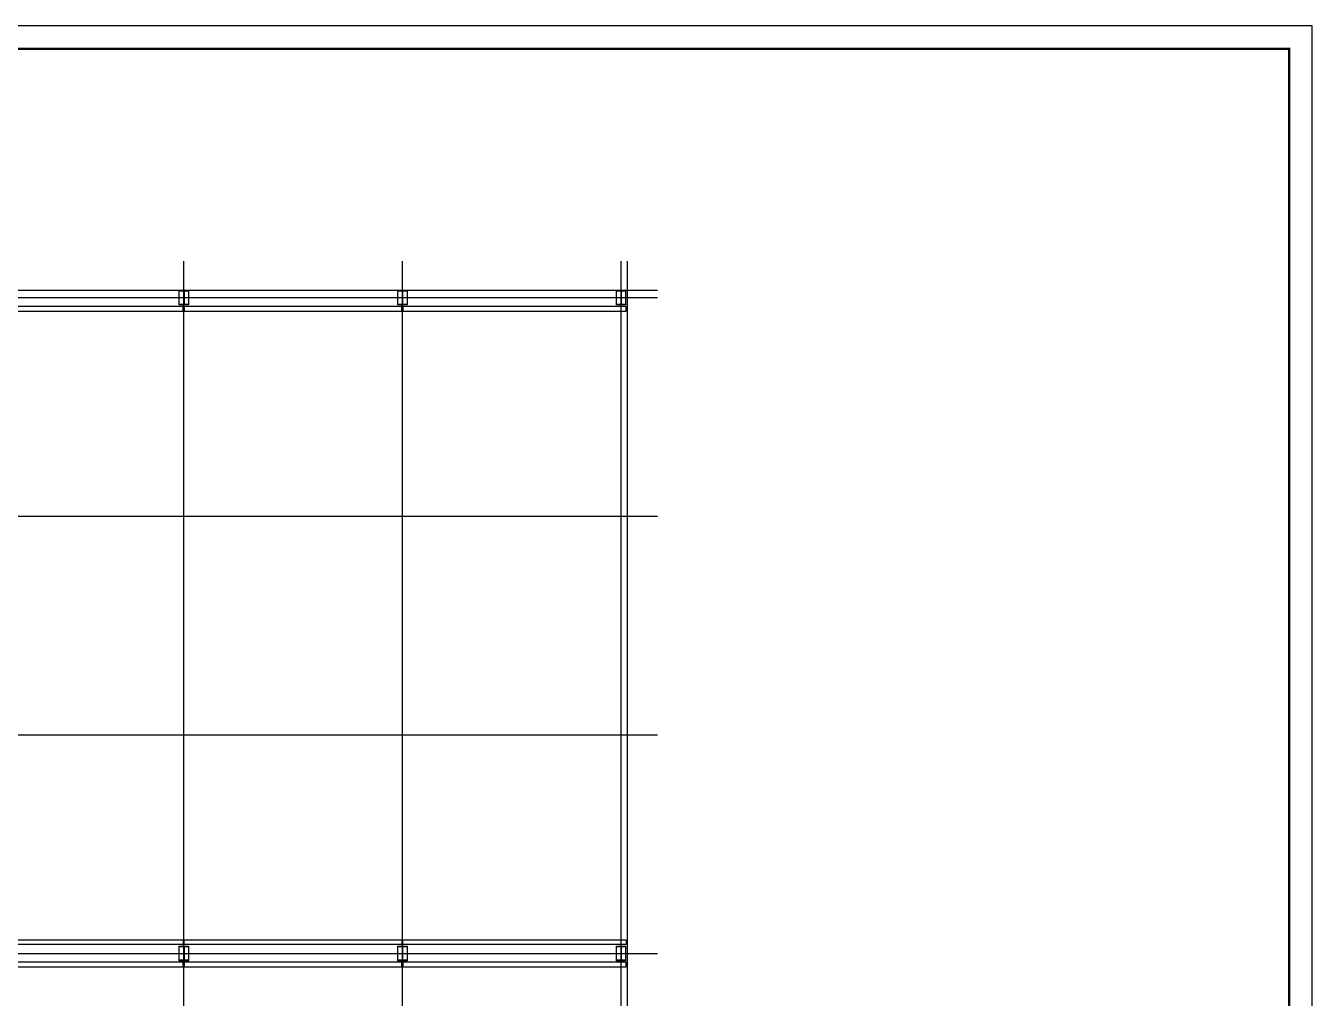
# Model space of a CAD drawing. Extents: x -125668 to 750753, y -248879 to 73241.
# Drawn here: x 201349 to 236659, y 23434 to 50128 of the extents above; entities that cross this region are included whole.
import ezdxf

# ---------------------------------------------------------------- set-up
doc = ezdxf.new("R2010")
doc.units = 0
doc.header["$LTSCALE"] = 1000
doc.header["$MEASUREMENT"] = 0
for name, color, linetype in [('_TCH_MASK', 7, 'Continuous'), ('DOTE', 1, 'Continuous'), ('PUB_TITLE', 4, 'Continuous')]:
    doc.layers.add(name, color=color, linetype=linetype)
doc.styles.get("Standard").update_dxf_attribs({"font": 'gbenor.shx', "bigfont": 'gbcbig.shx'})

# ---------------------------------------------------------------- blocks, each defined once
blk = doc.blocks.new('新块')
at = {"layer": 'PUB_TITLE'}
blk.add_lwpolyline([(-47560, 0), (0, 0), (0, 33640), (-47560, 33640)], close=True, dxfattribs=at)
at = {"layer": 'PUB_TITLE', "const_width": 40}
blk.add_lwpolyline([(-46560, 400), (-400, 400), (-400, 33240), (-46560, 33240)], close=True, dxfattribs=at)
for tag, p in [('审定人', (-8147, 838)), ('校对', (-6621, 837)), ('工程名称', (-5026, 781)), ('阶段', (-810, 832)), ('审核人', (-8147, 641)), ('设计负责人', (-6745, 649)), ('图名', (-3347, 649)), ('日期', (-905, 632)), ('项目负责人', (-8228, 444)), ('设计人', (-6659, 447)), ('项目名称', (-5026, 479)), ('图号', (-1657, 502)), ('比例', (-810, 446))]:
    blk.add_attdef(tag, p, '', height=120)

msp = doc.modelspace()

# ---------------------------------------------------------------- linework, layer by layer
for p, q in [((205564.3, 42866), (205814.3, 42866)), ((205564.3, 42466), (205564.3, 42866)), ((205564.3, 42854), (205814.3, 42854)), ((205685.3, 42854), (205685.3, 42478)), ((205693.3, 42854), (205693.3, 42478)), ((205814.3, 42866), (205814.3, 42466)), ((211564.3, 42866), (211814.3, 42866)), ((211564.3, 42466), (211564.3, 42866)), ((211564.3, 42854), (211814.3, 42854)), ((211685.3, 42854), (211685.3, 42478)), ((211693.3, 42854), (211693.3, 42478)), ((211814.3, 42866), (211814.3, 42466)), ((217564.3, 42866), (217814.3, 42866)), ((217564.3, 42466), (217564.3, 42866)), ((217564.3, 42854), (217814.3, 42854)), ((217685.3, 42854), (217685.3, 42478)), ((217693.3, 42854), (217693.3, 42478)), ((217814.3, 42866), (217814.3, 42466)), ((205814.3, 42478), (205564.3, 42478)), ((205814.3, 42466), (205564.3, 42466)), ((211814.3, 42478), (211564.3, 42478)), ((211814.3, 42466), (211564.3, 42466)), ((217814.3, 42478), (217564.3, 42478)), ((217814.3, 42466), (217564.3, 42466)), ((205564.3, 24866), (205814.3, 24866)), ((205564.3, 24466), (205564.3, 24866)), ((205564.3, 24854), (205814.3, 24854)), ((205685.3, 24854), (205685.3, 24478)), ((205693.3, 24854), (205693.3, 24478)), ((205814.3, 24866), (205814.3, 24466)), ((211564.3, 24866), (211814.3, 24866)), ((211564.3, 24466), (211564.3, 24866)), ((211564.3, 24854), (211814.3, 24854)), ((211685.3, 24854), (211685.3, 24478)), ((211693.3, 24854), (211693.3, 24478)), ((211814.3, 24866), (211814.3, 24466)), ((217564.3, 24866), (217814.3, 24866)), ((217564.3, 24466), (217564.3, 24866)), ((217564.3, 24854), (217814.3, 24854)), ((217685.3, 24854), (217685.3, 24478)), ((217693.3, 24854), (217693.3, 24478)), ((217814.3, 24866), (217814.3, 24466)), ((205814.3, 24478), (205564.3, 24478)), ((205814.3, 24466), (205564.3, 24466)), ((211814.3, 24478), (211564.3, 24478)), ((211814.3, 24466), (211564.3, 24466)), ((217814.3, 24478), (217564.3, 24478)), ((217814.3, 24466), (217564.3, 24466))]:
    msp.add_line(p, q)
for points in [[(199696.5, 42297.1), (205670.9, 42297.1), (205670.9, 42420.8), (199696.5, 42420.8)], [(205696.5, 42297.1), (211670.9, 42297.1), (211670.9, 42420.8), (205696.5, 42420.8)], [(211696.5, 42297.1), (217825.4, 42297.1), (217825.4, 42420.8), (211696.5, 42420.8)], [(199696.5, 25034.9), (205670.9, 25034.9), (205670.9, 24911.2), (199696.5, 24911.2)], [(205696.5, 25034.9), (211670.9, 25034.9), (211670.9, 24911.2), (205696.5, 24911.2)], [(211696.5, 25034.9), (217825.4, 25034.9), (217825.4, 24911.2), (211696.5, 24911.2)], [(199696.5, 24297.1), (205670.9, 24297.1), (205670.9, 24420.8), (199696.5, 24420.8)], [(205696.5, 24297.1), (211670.9, 24297.1), (211670.9, 24420.8), (205696.5, 24420.8)], [(211696.5, 24297.1), (217825.4, 24297.1), (217825.4, 24420.8), (211696.5, 24420.8)]]:
    msp.add_lwpolyline(points, close=True)
at = {"layer": 'DOTE'}
for p, q in [((205689.3, 5666), (205689.3, 43666)), ((211689.3, 5666), (211689.3, 43666)), ((217689.3, 5666), (217689.3, 43666)), ((217864.3, 5666), (217864.3, 43666)), ((179074.3, 42866), (218689.3, 42866)), ((179074.3, 42666), (218689.3, 42666)), ((179074.3, 36666), (218689.3, 36666)), ((179074.3, 30666), (218689.3, 30666)), ((179074.3, 24666), (218689.3, 24666))]:
    msp.add_line(p, q, dxfattribs=at)

# ---------------------------------------------------------------- block references
at = {"layer": '_TCH_MASK', "color": 0, "lineweight": 15, "xscale": 1.587037197983591, "yscale": 1.587037197733252, "zscale": 1.587037197782295}
msp.add_blockref('新块', (236658.7, -3259.8), dxfattribs=at)

doc.saveas('drawing.dxf')
